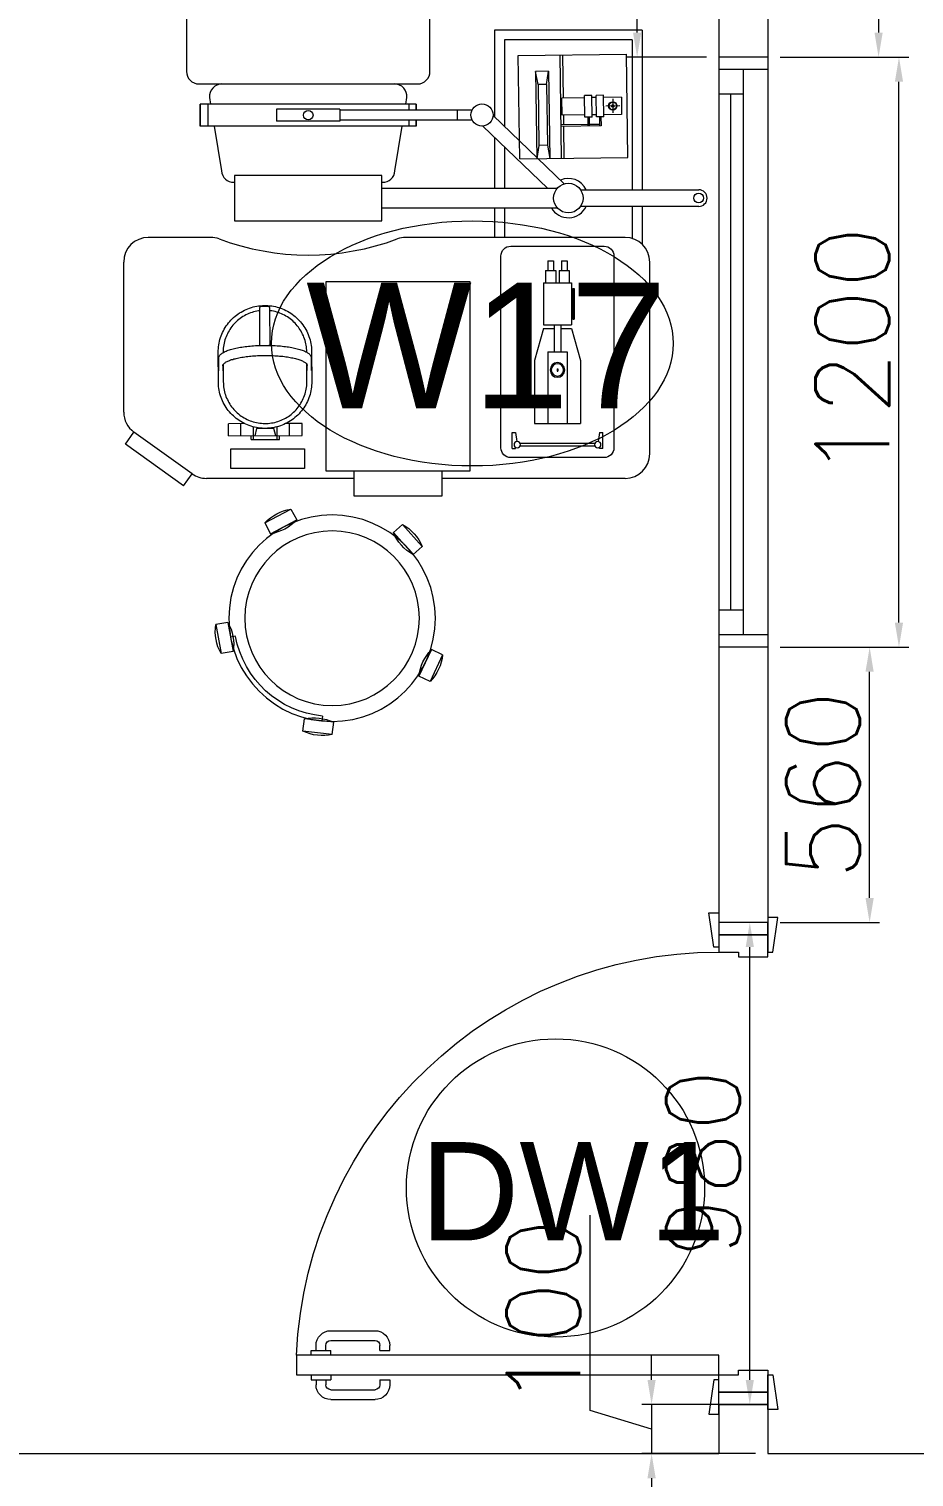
# Model space of a CAD drawing. Header units: millimetres. Extents: x -2143172 to 5255, y -610845 to 279739.
# Drawn here: x -1094460 to -1092660, y -592266 to -589321 of the extents above; entities that cross this region are included whole.
import ezdxf

# ---------------------------------------------------------------- set-up
doc = ezdxf.new("R2010")
doc.units = ezdxf.units.MM
doc.header["$LTSCALE"] = 30
doc.layers.get('0').update_dxf_attribs({"lineweight": 5})
doc.layers.get('Defpoints').update_dxf_attribs({"lineweight": 5})
for name, color, linetype, lineweight in [('Al Window tag', 5, 'Continuous', 5), ('Aluminum', 7, 'Continuous', 5), ('dims.', 152, 'Continuous', 5), ('DTAG', 20, 'Continuous', 9), ('LOADING', 163, 'Continuous', 5), ('Walls', 32, 'Continuous', 5)]:
    doc.layers.add(name, color=color, linetype=linetype, lineweight=lineweight)
doc.layers.add('Wooden Joinery', color=7, linetype='Continuous', lineweight=5, true_color=0x521300)
doc.styles.add('SIMPLEX', font='SIMPLEX.shx', dxfattribs={"height": 150})
doc.styles.add('TTLB-A0-JeddahDP$0$swis721', font='swiss.ttf')
doc.dimstyles.new('Buk', dxfattribs={"dimtxt": 150, "dimasz": 50, "dimexe": 20, "dimexo": 25, "dimgap": 20, "dimtad": 1, "dimdec": 0, "dimrnd": 5, "dimdsep": 46, "dimtxsty": 'SIMPLEX', "dimcen": 0, "dimdle": 20, "dimclrd": 256, "dimclre": 256, "dimclrt": 256, "dimadec": 0, "dimazin": 0, "dimtfac": 0.0075, "dimtdec": 0, "dimtmove": 1, "dimatfit": 2, "dimldrblk": 'ARCHTICK', "dimfxl": 1, "dimtolj": 1, "dimtzin": 0, "dimlwd": -1, "dimlwe": -1, "dimarcsym": 0})

# ---------------------------------------------------------------- blocks, each defined once
blk = doc.blocks.new('*D697')
at = {"layer": 'Defpoints', "color": 0, "transparency": 16777216}
for p in [(-1092957, -592118.1, 0.1), (-1093193.5, -592218.1), (-1092957, -592218.1, 0.1)]:
    blk.add_point(p, dxfattribs=at)
at = {"layer": 'dims.', "transparency": 16777216}
for p, q in [((-1093318.5, -592130.6), (-1093318.5, -591733.5)), ((-1093193.5, -592068.1), (-1093193.5, -592018.1)), ((-1093193.5, -592168.1), (-1093318.5, -592130.6)), ((-1093193.5, -592118.1), (-1093193.5, -592218.1)), ((-1093193.5, -592118.1), (-1093193.5, -592218.1)), ((-1093193.5, -592268.1), (-1093193.5, -592318.1))]:
    blk.add_line(p, q, dxfattribs=at)
at = {"layer": 'dims.', "linetype": 'Continuous', "transparency": 16777216}
for p, q in [((-1092982, -592118.1), (-1093213.5, -592118.1)), ((-1092982, -592218.1), (-1093213.5, -592218.1))]:
    blk.add_line(p, q, dxfattribs=at)
at = {"layer": 'dims.', "transparency": 16777216}
for points in [[(-1093201.9, -592068.1), (-1093185.2, -592068.1), (-1093193.5, -592118.1)], [(-1093201.9, -592268.1), (-1093185.2, -592268.1), (-1093193.5, -592218.1)]]:
    blk.add_solid(points, dxfattribs=at)
at = {"layer": 'dims.', "transparency": 16777216, "insert": (-1093413.5, -591932.1), "char_height": 150, "attachment_point": 5, "rotation": 90, "style": 'SIMPLEX'}
blk.add_mtext('\\A1;100', dxfattribs=at)
blk = doc.blocks.new('_ArchTick')
at = {"color": 0, "linetype": 'ByBlock', "const_width": 0.15}
blk.add_lwpolyline([(-0.5, -0.5), (0.5, 0.5)], dxfattribs=at)
blk = doc.blocks.new('*D698')
at = {"layer": 'Defpoints', "color": 0, "transparency": 16777216}
for p in [(-1092993.7, -591138.1), (-1092957, -591138.1, 0.1), (-1092957, -592118.1, 0.1)]:
    blk.add_point(p, dxfattribs=at)
at = {"layer": 'dims.', "linetype": 'Continuous', "transparency": 16777216}
for p, q in [((-1092982, -591138.1), (-1093013.7, -591138.1)), ((-1092982, -592118.1), (-1093013.7, -592118.1))]:
    blk.add_line(p, q, dxfattribs=at)
at = {"layer": 'dims.', "transparency": 16777216}
blk.add_line((-1092993.7, -592068.1), (-1092993.7, -591188.1), dxfattribs=at)
for points in [[(-1093002.1, -591188.1), (-1092985.4, -591188.1), (-1092993.7, -591138.1)], [(-1093002.1, -592068.1), (-1092985.4, -592068.1), (-1092993.7, -592118.1)]]:
    blk.add_solid(points, dxfattribs=at)
at = {"layer": 'dims.', "transparency": 16777216, "insert": (-1093088.7, -591628.1), "char_height": 150, "attachment_point": 5, "rotation": 90, "style": 'SIMPLEX'}
blk.add_mtext('\\A1;980', dxfattribs=at)
blk = doc.blocks.new('*D699')
at = {"layer": 'Defpoints', "color": 0, "transparency": 16777216}
for p in [(-1092957, -590578.1, 0.1), (-1092750, -590578.1), (-1092957, -591138.1, 0.1)]:
    blk.add_point(p, dxfattribs=at)
at = {"layer": 'dims.', "linetype": 'Continuous', "transparency": 16777216}
for p, q in [((-1092932, -590578.1), (-1092730, -590578.1)), ((-1092932, -591138.1), (-1092730, -591138.1))]:
    blk.add_line(p, q, dxfattribs=at)
at = {"layer": 'dims.', "transparency": 16777216}
blk.add_line((-1092750, -591088.1), (-1092750, -590628.1), dxfattribs=at)
for points in [[(-1092758.4, -590628.1), (-1092741.7, -590628.1), (-1092750, -590578.1)], [(-1092758.4, -591088.1), (-1092741.7, -591088.1), (-1092750, -591138.1)]]:
    blk.add_solid(points, dxfattribs=at)
at = {"layer": 'dims.', "transparency": 16777216, "insert": (-1092845, -590858.1), "char_height": 150, "attachment_point": 5, "rotation": 90, "style": 'SIMPLEX'}
blk.add_mtext('\\A1;560', dxfattribs=at)
blk = doc.blocks.new('*D700')
at = {"layer": 'Defpoints', "color": 0, "transparency": 16777216}
for p in [(-1092957, -589378.1, 0.1), (-1092690.3, -589378.1), (-1092957, -590578.1, 0.1)]:
    blk.add_point(p, dxfattribs=at)
at = {"layer": 'dims.', "linetype": 'Continuous', "transparency": 16777216}
for p, q in [((-1092932, -589378.1), (-1092670.3, -589378.1)), ((-1092932, -590578.1), (-1092670.3, -590578.1))]:
    blk.add_line(p, q, dxfattribs=at)
at = {"layer": 'dims.', "transparency": 16777216}
blk.add_line((-1092690.3, -590528.1), (-1092690.3, -589428.1), dxfattribs=at)
for points in [[(-1092698.7, -589428.1), (-1092682, -589428.1), (-1092690.3, -589378.1)], [(-1092698.7, -590528.1), (-1092682, -590528.1), (-1092690.3, -590578.1)]]:
    blk.add_solid(points, dxfattribs=at)
at = {"layer": 'dims.', "transparency": 16777216, "insert": (-1092785.3, -589978.1), "char_height": 150, "attachment_point": 5, "rotation": 90, "style": 'SIMPLEX'}
blk.add_mtext('\\A1;1200', dxfattribs=at)
blk = doc.blocks.new('*D701')
at = {"layer": 'Defpoints', "color": 0, "transparency": 16777216}
for p in [(-1092957, -588618.1, 0.1), (-1092957, -589378.1, 0.1), (-1092731.8, -589378.1)]:
    blk.add_point(p, dxfattribs=at)
at = {"layer": 'dims.', "linetype": 'Continuous', "transparency": 16777216}
for p, q in [((-1092932, -588618.1), (-1092711.8, -588618.1)), ((-1092932, -589378.1), (-1092711.8, -589378.1))]:
    blk.add_line(p, q, dxfattribs=at)
at = {"layer": 'dims.', "transparency": 16777216}
blk.add_line((-1092731.8, -588668.1), (-1092731.8, -589328.1), dxfattribs=at)
for points in [[(-1092740.1, -588668.1), (-1092723.4, -588668.1), (-1092731.8, -588618.1)], [(-1092740.1, -589328.1), (-1092723.4, -589328.1), (-1092731.8, -589378.1)]]:
    blk.add_solid(points, dxfattribs=at)
at = {"layer": 'dims.', "transparency": 16777216, "insert": (-1092826.8, -588998.1), "char_height": 150, "attachment_point": 5, "rotation": 90, "style": 'SIMPLEX'}
blk.add_mtext('\\A1;760', dxfattribs=at)
blk = doc.blocks.new('*D702')
at = {"layer": 'Defpoints', "color": 0, "transparency": 16777216}
for p in [(-1093222.9, -588818.1), (-1093057, -588818.1, 0.1), (-1093057, -589378.1, 0.1)]:
    blk.add_point(p, dxfattribs=at)
at = {"layer": 'dims.', "linetype": 'Continuous', "transparency": 16777216}
for p, q in [((-1093082, -588818.1), (-1093242.9, -588818.1)), ((-1093082, -589378.1), (-1093242.9, -589378.1))]:
    blk.add_line(p, q, dxfattribs=at)
at = {"layer": 'dims.', "transparency": 16777216}
blk.add_line((-1093222.9, -589328.1), (-1093222.9, -588868.1), dxfattribs=at)
for points in [[(-1093231.3, -588868.1), (-1093214.6, -588868.1), (-1093222.9, -588818.1)], [(-1093231.3, -589328.1), (-1093214.6, -589328.1), (-1093222.9, -589378.1)]]:
    blk.add_solid(points, dxfattribs=at)
at = {"layer": 'dims.', "transparency": 16777216, "insert": (-1093317.9, -589098.1), "char_height": 150, "attachment_point": 5, "rotation": 90, "style": 'SIMPLEX'}
blk.add_mtext('\\A1;560', dxfattribs=at)
blk = doc.blocks.new('A$C72370EFE')
at = {"layer": 'Wooden Joinery'}
for p, q in [((-0.01, -0.04), (-0.02, -0.04)), ((-0.01, -0.03), (-0.01, -0.07)), ((0, -0.03), (-0.01, -0.03)), ((0.04, -0.03), (0.05, -0.03)), ((0.05, -0.03), (0.05, -0.07)), ((0.05, -0.04), (0.06, -0.04)), ((-0.05, -0.07), (-0.05, -0.16)), ((-0.03, -0.07), (-0.03, -0.16)), ((-0.01, -0.06), (-0.02, -0.06)), ((0, -0.07), (-0.01, -0.07)), ((0.04, -0.07), (0.05, -0.07)), ((0.05, -0.06), (0.06, -0.06)), ((0.07, -0.07), (0.07, -0.16)), ((0.09, -0.07), (0.09, -0.16)), ((-0.01, -0.17), (-0.02, -0.17)), ((-0.01, -0.17), (-0.01, -0.19)), ((0.05, -0.17), (0.06, -0.17)), ((0.05, -0.17), (0.05, -0.19)), ((-0.01, -0.19), (-0.02, -0.19)), ((0.05, -0.19), (0.06, -0.19))]:
    blk.add_line(p, q, dxfattribs=at)
for centre, radius, start, end in [((-0.02, -0.07), 0.03, 90, 180), ((0.06, -0.07), 0.03, 0, 90), ((-0.02, -0.07), 0.01, 90, 180), ((0.06, -0.07), 0.01, 0, 90), ((-0.02, -0.16), 0.03, 180, 270), ((-0.02, -0.16), 0.01, 180, 270), ((0.06, -0.16), 0.01, 270, 0), ((0.06, -0.16), 0.03, 270, 0)]:
    blk.add_arc(centre, radius, start, end, dxfattribs=at)
blk = doc.blocks.new('A$C5DAD61B4')
at = {"layer": 'Wooden Joinery'}
for points in [[(80, 959.1), (80, 969.1), (10, 979.1), (10, 959.1)], [(940, 959.1), (940, 969.1), (1010, 979.1), (1010, 959.1)], [(70, 859.1), (70, 849.1), (0, 839.1), (0, 859.1)], [(120, 859.1), (120, 0), (80, 0), (80, 859.1)], [(950, 859.1), (950, 849.1), (1020, 839.1), (1020, 859.1)]]:
    blk.add_lwpolyline(points, close=True, dxfattribs=at)
for points in [[(45, 859.1), (45, 959.1), (20, 959.1), (20, 859.1), (45, 859.1)], [(45, 859.1), (80, 859.1), (80, 899.1), (90, 899.1), (90, 959.1), (45, 959.1), (45, 859.1)], [(975, 859.1), (940, 859.1), (940, 899.1), (930, 899.1), (930, 959.1), (975, 959.1), (975, 859.1)], [(975, 859.1), (975, 959.1), (1000, 959.1), (1000, 859.1), (975, 859.1)]]:
    blk.add_lwpolyline(points, dxfattribs=at)
blk.add_arc((80, 859.1), 860, 272.666, 0, dxfattribs=at)
at = {"layer": 'Wooden Joinery', "xscale": 999.9999999998854, "yscale": 999.9999999998854, "zscale": 999.9999999998854, "rotation": 180}
blk.add_blockref('A$C72370EFE', (120, 0), dxfattribs=at)
blk = doc.blocks.new('A$C37be4daf')
at = {"layer": 'Aluminum', "color": 5}
for p, q in [((1416, 598.2), (216, 598.2)), ((241, 498.2), (241, 598.2)), ((291, 548.2), (291, 598.2)), ((1341, 548.2), (1341, 598.2)), ((1391, 498.2), (1391, 598.2)), ((291, 573.2), (1341, 573.2)), ((1391, 548.2), (241, 548.2)), ((1416, 498.2), (216, 498.2))]:
    blk.add_line(p, q, dxfattribs=at)
at = {"layer": 'Walls'}
for p, q in [((216, 498.2), (216, 598.2)), ((1416, 498.2), (1416, 598.2))]:
    blk.add_line(p, q, dxfattribs=at)
blk = doc.blocks.new('A$C5CCD2EA3')
at = {"layer": 'Al Window tag'}
blk.add_ellipse((0, 0), major_axis=(408.6, 0), ratio=0.610025, dxfattribs=at)
at = {"layer": 'Al Window tag', "insert": (-338.2, 123.8, 0), "char_height": 256, "attachment_point": 1, "style": 'TTLB-A0-JeddahDP$0$swis721'}
blk.add_mtext_dynamic_manual_height_columns('W17', width=1569.457, gutter_width=9406.5, heights=[480.3], dxfattribs=at)
blk = doc.blocks.new('A$C164D1FF0')
at = {"layer": 'DTAG'}
blk.add_circle((0, 0), 303.3, dxfattribs=at)
at = {"layer": 'DTAG', "insert": (-275.2, 93.3), "char_height": 200, "width": 6547.939, "attachment_point": 1, "style": 'TTLB-A0-JeddahDP$0$swis721'}
blk.add_mtext('DW1', dxfattribs=at)
blk = doc.blocks.new('ME12326-P')
for p, q in [((0, 0.22), (0, 0)), ((0, 0.22), (0.21, 0.22)), ((0.21, 0.22), (0.21, 0)), ((0.027, 0.1807), (0, 0.1852)), ((0.1775, 0.1852), (0, 0.1852)), ((0.1505, 0.1807), (0.027, 0.1807)), ((0.027, 0.1635), (0.027, 0.1807)), ((0.1505, 0.1807), (0.1775, 0.1852)), ((0.1505, 0.1635), (0.1505, 0.1807)), ((0.1775, 0.159), (0.1775, 0.1852)), ((0.027, 0.1635), (0, 0.159)), ((0.1775, 0.159), (0, 0.159)), ((0.1505, 0.1635), (0.027, 0.1635)), ((0.1505, 0.1635), (0.1775, 0.159)), ((0.21, 0.1355), (0, 0.1355)), ((0.0648, 0.1301), (0, 0.1301)), ((0.0648, 0.0536), (0.0648, 0.1355)), ((0.0679, 0.0806), (0.0679, 0.1355)), ((0.0875, 0.1301), (0.0679, 0.1301)), ((0.0875, 0.0867), (0.0875, 0.1327)), ((0.0875, 0.1327), (0.1225, 0.1327)), ((0.1225, 0.0867), (0.1225, 0.1327)), ((0.21, 0.1301), (0.1225, 0.1301)), ((0.0831, 0.0806), (0.0648, 0.0806)), ((0.0831, 0.0776), (0.0648, 0.0776)), ((0.0679, 0.0567), (0.0679, 0.0776)), ((0.0831, 0.0715), (0.0831, 0.0867)), ((0.0831, 0.0867), (0.1269, 0.0867)), ((0.0831, 0.0715), (0.1269, 0.0715)), ((0.0831, 0.0476), (0.0831, 0.0628)), ((0.0831, 0.0628), (0.1269, 0.0628)), ((0.0875, 0.0628), (0.0875, 0.0715)), ((0.1225, 0.0628), (0.1225, 0.0715)), ((0.1269, 0.0715), (0.1269, 0.0867)), ((0.1269, 0.0476), (0.1269, 0.0628)), ((0.0831, 0.0567), (0.0648, 0.0567)), ((0.0831, 0.0536), (0.0648, 0.0536)), ((0.0831, 0.0476), (0.1269, 0.0476)), ((0.0875, 0.0116), (0.0875, 0.0476)), ((0.105, 0.0152), (0.105, 0.0435)), ((0.1225, 0.0116), (0.1225, 0.0476)), ((0, 0), (0.21, 0)), ((0.1225, 0.0116), (0.0875, 0.0116)), ((0.1192, 0.0291), (0.0908, 0.0291))]:
    blk.add_line(p, q)
for radius in [0.00847, 0.00758, 0.00267]:
    blk.add_circle((0.105, 0.0293), radius)
blk = doc.blocks.new('ME12281-P')
at = {"color": 0}
for p, q in [((0.0354, 0.2953), (0.0354, 0.1053)), ((0.4454, 0.3153), (0.0554, 0.3153)), ((0.4654, 0.1053), (0.4654, 0.2953)), ((0.414, 0.2923), (0.414, 0.2855)), ((0.4469, 0.2923), (0.414, 0.2923)), ((0.414, 0.2855), (0.4325, 0.283)), ((0.4356, 0.2759), (0.4356, 0.124)), ((0.4412, 0.2759), (0.4412, 0.1246)), ((0.4469, 0.2855), (0.4447, 0.2855)), ((0.4469, 0.2923), (0.4469, 0.2855)), ((0.2028, 0.2289), (0.2676, 0.2473)), ((0.2676, 0.2473), (0.3961, 0.2473)), ((0.3961, 0.2473), (0.3961, 0.1533)), ((0.0648, 0.2198), (0.0845, 0.2198)), ((0.0648, 0.2198), (0.0648, 0.2083)), ((0.0648, 0.2083), (0.0845, 0.2083)), ((0.0845, 0.2243), (0.1099, 0.2243)), ((0.0845, 0.2243), (0.0845, 0.2037)), ((0.1099, 0.2289), (0.1953, 0.2289)), ((0.1099, 0.2289), (0.1099, 0.1716)), ((0.1953, 0.2289), (0.1953, 0.1716)), ((0.1953, 0.2071), (0.2504, 0.2071)), ((0.2028, 0.2289), (0.2028, 0.2071)), ((0.2504, 0.2198), (0.3961, 0.2198)), ((0.2504, 0.2198), (0.2504, 0.1808)), ((0.0648, 0.1922), (0.0648, 0.1808)), ((0.0648, 0.1922), (0.0845, 0.1922)), ((0.0648, 0.1808), (0.0845, 0.1808)), ((0.0845, 0.2037), (0.1099, 0.2037)), ((0.0845, 0.1968), (0.0845, 0.1762)), ((0.0845, 0.1968), (0.1099, 0.1968)), ((0.1953, 0.1934), (0.2504, 0.1934)), ((0.2028, 0.1934), (0.2028, 0.1716)), ((0.2504, 0.1808), (0.3961, 0.1808)), ((0.2851, 0.2009), (0.2851, 0.1996)), ((0.2851, 0.2009), (0.2892, 0.2009)), ((0.2851, 0.1996), (0.2892, 0.1996)), ((0.2892, 0.2009), (0.2892, 0.1996)), ((0.0845, 0.1762), (0.1099, 0.1762)), ((0.1099, 0.1716), (0.1953, 0.1716)), ((0.1211, 0.1692), (0.1211, 0.166)), ((0.1211, 0.1692), (0.184, 0.1692)), ((0.1211, 0.166), (0.184, 0.166)), ((0.184, 0.1692), (0.184, 0.166)), ((0.2028, 0.1716), (0.2676, 0.1533)), ((0.2676, 0.1533), (0.3961, 0.1533)), ((0.414, 0.1151), (0.4325, 0.1175)), ((0.414, 0.1151), (0.414, 0.1082)), ((0.4469, 0.1082), (0.414, 0.1082)), ((0.4469, 0.1151), (0.4447, 0.1151)), ((0.4469, 0.1082), (0.4469, 0.1151)), ((0.0554, 0.0853), (0.4454, 0.0853))]:
    blk.add_line(p, q, dxfattribs=at)
for centre, radius in [((0.439, 0.2821), 0.00657), ((0.2871, 0.2003), 0.0149), ((0.2871, 0.2003), 0.0125), ((0.439, 0.1184), 0.00657)]:
    blk.add_circle(centre, radius, dxfattribs=at)
for centre, start, end in [((0.0554, 0.2953), 90, 180), ((0.4454, 0.2953), 0, 90), ((0.0554, 0.1053), 180, 270), ((0.4454, 0.1053), 270, 0)]:
    blk.add_arc(centre, 0.02, start, end, dxfattribs=at)
blk = doc.blocks.new('ME18014A-P')
for p, q in [((0.2537, 1.2997), (0.2362, 1.2753)), ((0.2537, 1.2997), (0.3719, 1.2152)), ((-0.6447, 1.2847), (-0.2727, 1.2847)), ((-0.0927, 1.2847), (0.2071, 1.2847)), ((0.2362, 1.2753), (0.3544, 1.1908)), ((0.2362, 1.2753), (0.3544, 1.1908)), ((-0.6947, 1.2347), (-0.6947, 0.8447)), ((0.3719, 1.2152), (0.3544, 1.1908)), ((0.3753, 1.1501), (0.3753, 0.8447)), ((-0.6792, 0.7317), (-0.6792, 0.8085)), ((-0.6447, 0.7947), (-0.1986, 0.7947)), ((-0.3792, 0.7347), (-0.3792, 0.7947)), ((0.1986, 0.7947), (0.3253, 0.7947)), ((-0.7944, 0.7317), (-0.5539, 0.7317)), ((-0.15, 0.7347), (-0.5068, 0.7347)), ((-0.5539, 0.6977), (-0.7944, 0.6977)), ((-0.6792, 0.3732), (-0.6792, 0.6977)), ((-0.3759, 0.5465), (-0.5208, 0.6859)), ((-0.15, 0.6947), (-0.5068, 0.6947)), ((-0.3551, 0.5682), (-0.4867, 0.6947)), ((-0.3792, 0.5913), (-0.3792, 0.6947)), ((-0.15, 0.6826), (-0.1512, 0.6826)), ((0.1512, 0.6826), (0.15, 0.6826)), ((-0.1765, 0.6594), (-0.1913, 0.5686)), ((0.1913, 0.5686), (0.1765, 0.6594)), ((-0.2198, 0.5686), (-0.2198, 0.5554)), ((-0.2198, 0.5686), (0.2198, 0.5686)), ((-0.2198, 0.5554), (-0.2198, 0.5686)), ((-0.2044, 0.5554), (-0.2044, 0.5686)), ((0.2044, 0.5236), (0.2044, 0.5686)), ((0.2198, 0.5686), (0.2198, 0.5236)), ((0.2198, 0.5236), (0.2198, 0.5686)), ((-0.3792, 0.3732), (-0.3792, 0.5496)), ((-0.0644, 0.5554), (-0.3331, 0.5554)), ((-0.3326, 0.5361), (-0.0644, 0.5361)), ((-0.3037, 0.5554), (-0.3037, 0.5361)), ((-0.2198, 0.5361), (-0.2198, 0.5236)), ((-0.2198, 0.5236), (-0.2198, 0.5361)), ((-0.2044, 0.5236), (-0.2044, 0.5361)), ((-0.0644, 0.5586), (0.0644, 0.5586)), ((-0.0644, 0.5336), (-0.0644, 0.5586)), ((-0.0644, 0.5336), (0.0644, 0.5336)), ((0.0644, 0.5336), (0.0644, 0.5586)), ((-0.2198, 0.5236), (0.2198, 0.5236)), ((-0.1986, 0.5236), (-0.2008, 0.5102)), ((0.2008, 0.5102), (0.1986, 0.5236)), ((0.2223, 0.4826), (-0.2223, 0.4826)), ((-0.2477, 0.4572), (-0.2477, 0.0254)), ((0.2476, 0.0254), (0.2476, 0.4572)), ((-0.6792, 0.3732), (-0.3792, 0.3732)), ((-0.2731, 0.3484), (-0.3048, 0.3484)), ((0.273, 0.3484), (0.3048, 0.3484)), ((0.3048, 0.3484), (0.273, 0.3484)), ((-0.3302, 0.323), (-0.3302, 0.0738)), ((0.3302, 0.0738), (0.3302, 0.323)), ((-0.3048, 0.0484), (-0.2731, 0.0484)), ((0.273, 0.0484), (0.3048, 0.0484)), ((-0.2223, 0), (0.2223, 0)), ((-0.1841, -0.0063), (-0.1841, 0)), ((-0.1651, 0), (-0.1651, -0.0063)), ((0.1714, 0), (0.1714, -0.0063)), ((0.1905, 0), (0.1905, -0.0063)), ((-0.2413, -0.0826), (-0.2413, -0.0063)), ((0.2413, -0.0063), (-0.2413, -0.0063)), ((-0.1016, -0.0826), (-0.1016, -0.0063)), ((0.1011, -0.0063), (0.1011, -0.0826)), ((0.2413, -0.0826), (0.2413, -0.0063)), ((-0.2413, -0.0826), (0.2413, -0.0826))]:
    blk.add_line(p, q)
at = {"color": 8}
for p, q in [((-0.6592, 0.7317), (-0.6592, 0.7968)), ((-0.3992, 0.7347), (-0.3992, 0.7947)), ((-0.6592, 0.3932), (-0.6592, 0.6977)), ((-0.3992, 0.6105), (-0.3992, 0.6947)), ((-0.3992, 0.3932), (-0.3992, 0.5689)), ((-0.6592, 0.3932), (-0.3992, 0.3932))]:
    blk.add_line(p, q, dxfattribs=at)
for points in [[(-0.2727, 1.2703), (-0.0927, 1.2703), (-0.0927, 1.3203), (-0.2727, 1.3203)], [(-0.3289, 0.8843), (-0.3289, 1.2703), (-0.0364, 1.2703), (-0.0364, 0.8843)], [(-0.15, 0.6686), (0.15, 0.6686), (0.15, 0.7607), (-0.15, 0.7607)]]:
    blk.add_lwpolyline(points, close=True)
for centre, radius in [((-0.5292, 0.7147), 0.03), ((-0.7944, 0.7147), 0.01), ((-0.3535, 0.5457), 0.0225), ((0, 0.5461), 0.00979)]:
    blk.add_circle(centre, radius)
for centre, radius, start, end in [((-0.6447, 1.2347), 0.05, 90, 180), ((0.2071, 1.2347), 0.05, 54.4343, 90), ((0.3253, 1.1501), 0.05, 0, 54.4343), ((-0.6447, 0.8447), 0.05, 180, 270), ((0, 0.313), 0.5175, 69.5195, 110.4805), ((0.3253, 0.8447), 0.05, 270, 0), ((-0.1986, 0.8447), 0.05, 270, 290.4805), ((0.1986, 0.8447), 0.05, 249.5195, 270), ((-0.5292, 0.7147), 0.04, 30, 154.8331), ((-0.7944, 0.7147), 0.017, 90, 270), ((-0.5292, 0.7147), 0.04, 205.1669, 294.1023), ((-0.1512, 0.6572), 0.0254, 90, 175.0303), ((0.1512, 0.6572), 0.0254, 4.9697, 90), ((-0.1755, 0.508), 0.0254, 175.0303, 270), ((0.1755, 0.508), 0.0254, 270, 4.9697), ((-0.2223, 0.4572), 0.0254, 90, 180), ((0.2223, 0.4572), 0.0254, 0, 90), ((-0.3048, 0.323), 0.0254, 90, 180), ((-0.2731, 0.323), 0.0254, 0, 90), ((0.273, 0.323), 0.0254, 90, 180), ((0.3048, 0.323), 0.0254, 0, 90), ((-0.3048, 0.0738), 0.0254, 180, 270), ((-0.2731, 0.0738), 0.0254, 270, 0), ((0.273, 0.0738), 0.0254, 180, 270), ((0.3048, 0.0738), 0.0254, 270, 0), ((-0.2223, 0.0254), 0.0254, 180, 270), ((0.2223, 0.0254), 0.0254, 270, 0)]:
    blk.add_arc(centre, radius, start, end)
blk = doc.blocks.new('ME12818-P')
for p, q in [((-0.0723, 0.1635), (0.0777, 0.1635)), ((-0.0723, 0.1635), (-0.0723, 0.1385)), ((-0.0468, 0.1635), (-0.0468, 0.1385)), ((-0.0262, 0.1712), (0.0316, 0.1712)), ((-0.0262, 0.1712), (-0.0262, 0.1635)), ((-0.0212, 0.1712), (-0.0212, 0.145)), ((-0.0148, 0.1485), (-0.0184, 0.1635)), ((0.0202, 0.1485), (-0.0148, 0.1485)), ((-0.0123, 0.1485), (-0.0123, 0.1471)), ((0.0177, 0.1471), (0.0177, 0.1485)), ((0.0238, 0.1635), (0.0202, 0.1485)), ((0.0266, 0.1712), (0.0266, 0.145)), ((0.0316, 0.1712), (0.0316, 0.1635)), ((0.0521, 0.1635), (0.0521, 0.1385)), ((0.0777, 0.1635), (0.0777, 0.1385)), ((-0.0389, 0.1385), (-0.0723, 0.1385)), ((0.0777, 0.1385), (0.0442, 0.1385)), ((-0.0923, 0.0534), (-0.0923, -0.0066)), ((-0.0913, 0.0311), (-0.0913, 0.0053)), ((-0.0833, 0.0208), (-0.0833, 0.0311)), ((-0.0823, 0.018), (-0.0823, 0.0534)), ((0.0877, 0.0534), (0.0877, 0.018)), ((0.0887, 0.0311), (0.0887, 0.0208)), ((0.0967, 0.0053), (0.0967, 0.0311)), ((0.0977, -0.0066), (0.0977, 0.0534)), ((-0.0823, -0.0066), (-0.0823, -0.006)), ((-0.0053, -0.0205), (0.0107, -0.0205)), ((0.0877, -0.0061), (0.0877, -0.0066)), ((-0.0053, -0.0996), (-0.0058, -0.0996)), ((0.0107, -0.0996), (-0.0053, -0.0996)), ((0.0111, -0.0996), (0.0107, -0.0996))]:
    blk.add_line(p, q)
at = {"flags": 128}
for points in [[(0.0977, 0.0534), (0.0976, 0.0572), (0.0974, 0.061), (0.097, 0.0648), (0.0965, 0.0685), (0.0958, 0.0723), (0.095, 0.076), (0.094, 0.0796), (0.0929, 0.0833), (0.0916, 0.0869), (0.0902, 0.0904), (0.0886, 0.0939), (0.087, 0.0973), (0.0851, 0.1006), (0.0832, 0.1038), (0.0811, 0.107), (0.0789, 0.1101), (0.0766, 0.1131), (0.0741, 0.116), (0.0716, 0.1188), (0.0689, 0.1215), (0.0661, 0.1241), (0.0632, 0.1266), (0.0602, 0.129), (0.0572, 0.1312), (0.054, 0.1333), (0.0508, 0.1353), (0.0475, 0.1372), (0.0441, 0.1389), (0.0406, 0.1405), (0.0371, 0.1419), (0.0335, 0.1432), (0.0299, 0.1444), (0.0263, 0.1454), (0.0226, 0.1463), (0.0188, 0.147), (0.0151, 0.1476), (0.0113, 0.148), (0.0075, 0.1483), (0.0037, 0.1484), (-0.0001, 0.1483), (-0.0039, 0.1482), (-0.0077, 0.1478), (-0.0114, 0.1473), (-0.0152, 0.1467), (-0.0189, 0.1459), (-0.0226, 0.145), (-0.0262, 0.1439), (-0.0298, 0.1427), (-0.0334, 0.1413), (-0.0368, 0.1398), (-0.0403, 0.1381), (-0.0436, 0.1363), (-0.0469, 0.1344), (-0.0501, 0.1324), (-0.0532, 0.1302), (-0.0562, 0.1279), (-0.0592, 0.1255), (-0.062, 0.1229), (-0.0647, 0.1203), (-0.0674, 0.1176), (-0.0699, 0.1147), (-0.0723, 0.1118), (-0.0745, 0.1087), (-0.0767, 0.1056), (-0.0787, 0.1024), (-0.0806, 0.0991), (-0.0824, 0.0957), (-0.084, 0.0923), (-0.0855, 0.0888), (-0.0868, 0.0852), (-0.088, 0.0816), (-0.0891, 0.078), (-0.09, 0.0743), (-0.0907, 0.0705), (-0.0914, 0.0668), (-0.0918, 0.063), (-0.0921, 0.0592), (-0.0923, 0.0554), (-0.0923, 0.0534)], [(-0.0823, 0.0534), (-0.0822, 0.0568), (-0.082, 0.0602), (-0.0817, 0.0636), (-0.0812, 0.0669), (-0.0806, 0.0703), (-0.0799, 0.0736), (-0.079, 0.0769), (-0.078, 0.0801), (-0.0769, 0.0833), (-0.0756, 0.0865), (-0.0742, 0.0896), (-0.0727, 0.0926), (-0.0711, 0.0956), (-0.0693, 0.0985), (-0.0675, 0.1014), (-0.0655, 0.1041), (-0.0634, 0.1068), (-0.0612, 0.1094), (-0.0589, 0.1119), (-0.0565, 0.1144), (-0.054, 0.1167), (-0.0515, 0.1189), (-0.0488, 0.121), (-0.0461, 0.123), (-0.0432, 0.1249), (-0.0403, 0.1267), (-0.0374, 0.1284), (-0.0343, 0.1299), (-0.0313, 0.1313), (-0.0281, 0.1326), (-0.0249, 0.1338), (-0.0217, 0.1348), (-0.0184, 0.1357), (-0.0151, 0.1365), (-0.0118, 0.1371), (-0.0084, 0.1377), (-0.005, 0.138), (-0.0016, 0.1383), (0.0018, 0.1384), (0.0052, 0.1383), (0.0086, 0.1382), (0.012, 0.1379), (0.0153, 0.1374), (0.0187, 0.1369), (0.022, 0.1362), (0.0253, 0.1353), (0.0286, 0.1344), (0.0318, 0.1333), (0.0349, 0.132), (0.0381, 0.1307), (0.0411, 0.1292), (0.0441, 0.1276), (0.0471, 0.1259), (0.0499, 0.1241), (0.0527, 0.1221), (0.0554, 0.1201), (0.058, 0.1179), (0.0606, 0.1156), (0.063, 0.1133), (0.0654, 0.1108), (0.0676, 0.1082), (0.0698, 0.1056), (0.0718, 0.1029), (0.0737, 0.1001), (0.0755, 0.0972), (0.0772, 0.0943), (0.0788, 0.0912), (0.0803, 0.0882), (0.0816, 0.085), (0.0828, 0.0819), (0.0839, 0.0786), (0.0848, 0.0754), (0.0856, 0.0721), (0.0863, 0.0687), (0.0868, 0.0654), (0.0873, 0.062), (0.0875, 0.0586), (0.0877, 0.0552), (0.0877, 0.0534)], [(-0.0913, 0.0053), (-0.0912, 0.004), (-0.0909, 0.0028), (-0.0905, 0.0016), (-0.0898, 0.0005), (-0.089, -0.0007), (-0.0881, -0.0017), (-0.0871, -0.0028), (-0.0859, -0.0038), (-0.0845, -0.0047), (-0.0831, -0.0057), (-0.0815, -0.0066), (-0.0798, -0.0075), (-0.078, -0.0083), (-0.076, -0.0092), (-0.0739, -0.01), (-0.0718, -0.0108), (-0.0695, -0.0116), (-0.067, -0.0123), (-0.0645, -0.013), (-0.0619, -0.0137), (-0.0592, -0.0144), (-0.0563, -0.015), (-0.0534, -0.0156), (-0.0504, -0.0162), (-0.0473, -0.0167), (-0.0442, -0.0172), (-0.0409, -0.0177), (-0.0376, -0.0181), (-0.0343, -0.0185), (-0.0308, -0.0189), (-0.0274, -0.0192), (-0.0238, -0.0195), (-0.0203, -0.0198), (-0.0167, -0.02), (-0.013, -0.0202), (-0.0094, -0.0203), (-0.0057, -0.0204), (-0.002, -0.0205), (0.0017, -0.0205), (0.0054, -0.0205), (0.0091, -0.0204), (0.0128, -0.0204), (0.0164, -0.0202), (0.0201, -0.0201), (0.0237, -0.0199), (0.0273, -0.0196), (0.0309, -0.0194), (0.0344, -0.0191), (0.0378, -0.0187), (0.0412, -0.0183), (0.0446, -0.0179), (0.0478, -0.0175), (0.051, -0.017), (0.0542, -0.0165), (0.0572, -0.0159), (0.0602, -0.0153), (0.063, -0.0147), (0.0658, -0.0141), (0.0685, -0.0134), (0.0711, -0.0127), (0.0735, -0.012), (0.0759, -0.0112), (0.0782, -0.0104), (0.0803, -0.0096), (0.0823, -0.0088), (0.0842, -0.008), (0.086, -0.0071), (0.0876, -0.0062), (0.0892, -0.0052), (0.0906, -0.0043), (0.0918, -0.0033), (0.093, -0.0023), (0.094, -0.0012), (0.0948, -0.0002), (0.0955, 0.001), (0.0961, 0.0022), (0.0965, 0.0034), (0.0967, 0.0046), (0.0967, 0.0053)], [(-0.0833, 0.0208), (-0.0833, 0.0202), (-0.0831, 0.0195), (-0.0829, 0.0189), (-0.0825, 0.0182), (-0.082, 0.0175), (-0.0813, 0.0167), (-0.0805, 0.016), (-0.0796, 0.0152), (-0.0785, 0.0144), (-0.0773, 0.0136), (-0.076, 0.0128), (-0.0745, 0.012), (-0.0729, 0.0113), (-0.0711, 0.0105), (-0.0692, 0.0098), (-0.0672, 0.009), (-0.0651, 0.0083), (-0.0629, 0.0077), (-0.0606, 0.007), (-0.0581, 0.0064), (-0.0556, 0.0057), (-0.053, 0.0052), (-0.0502, 0.0046), (-0.0474, 0.0041), (-0.0445, 0.0036), (-0.0416, 0.0031), (-0.0385, 0.0027), (-0.0354, 0.0022), (-0.0322, 0.0019), (-0.029, 0.0015), (-0.0257, 0.0012), (-0.0224, 0.0009), (-0.019, 0.0007), (-0.0156, 0.0005), (-0.0122, 0.0003), (-0.0087, 0.0002), (-0.0052, 0.0001), (-0.0017, 0), (0.0017, 0), (0.0052, 0), (0.0087, 0), (0.0122, 0.0001), (0.0157, 0.0002), (0.0191, 0.0004), (0.0226, 0.0006), (0.026, 0.0008), (0.0293, 0.0011), (0.0326, 0.0014), (0.0359, 0.0017), (0.0391, 0.002), (0.0422, 0.0024), (0.0453, 0.0029), (0.0483, 0.0033), (0.0513, 0.0038), (0.0541, 0.0043), (0.0569, 0.0049), (0.0596, 0.0054), (0.0622, 0.006), (0.0647, 0.0067), (0.067, 0.0073), (0.0693, 0.008), (0.0715, 0.0087), (0.0736, 0.0094), (0.0755, 0.0101), (0.0773, 0.0109), (0.079, 0.0116), (0.0806, 0.0124), (0.082, 0.0132), (0.0833, 0.014), (0.0844, 0.0147), (0.0854, 0.0155), (0.0863, 0.0163), (0.087, 0.0171), (0.0876, 0.0178), (0.0881, 0.0185), (0.0884, 0.0192), (0.0886, 0.0198), (0.0887, 0.0204), (0.0887, 0.0208)], [(-0.0923, -0.0066), (-0.0922, -0.0104), (-0.092, -0.0142), (-0.0916, -0.018), (-0.0911, -0.0217), (-0.0904, -0.0255), (-0.0896, -0.0292), (-0.0886, -0.0329), (-0.0875, -0.0365), (-0.0862, -0.0401), (-0.0848, -0.0436), (-0.0833, -0.0471), (-0.0816, -0.0505), (-0.0797, -0.0538), (-0.0778, -0.0571), (-0.0757, -0.0603), (-0.0735, -0.0633), (-0.0712, -0.0663), (-0.0687, -0.0693), (-0.0662, -0.0721), (-0.0635, -0.0748), (-0.0607, -0.0774), (-0.0578, -0.0798), (-0.0549, -0.0822), (-0.0518, -0.0844), (-0.0486, -0.0866), (-0.0454, -0.0885), (-0.0421, -0.0904), (-0.0387, -0.0921), (-0.0352, -0.0937), (-0.0317, -0.0952), (-0.0282, -0.0965), (-0.0245, -0.0976), (-0.0209, -0.0986), (-0.0172, -0.0995), (-0.0135, -0.1002), (-0.0097, -0.1008), (-0.0059, -0.1012), (-0.0021, -0.1015), (0.0017, -0.1016), (0.0055, -0.1016), (0.0093, -0.1014), (0.013, -0.101), (0.0168, -0.1006), (0.0206, -0.0999), (0.0243, -0.0991), (0.028, -0.0982), (0.0316, -0.0971), (0.0352, -0.0959), (0.0387, -0.0945), (0.0422, -0.093), (0.0456, -0.0913), (0.049, -0.0896), (0.0523, -0.0876), (0.0555, -0.0856), (0.0586, -0.0834), (0.0616, -0.0811), (0.0646, -0.0787), (0.0674, -0.0762), (0.0701, -0.0735), (0.0727, -0.0708), (0.0753, -0.0679), (0.0776, -0.065), (0.0799, -0.0619), (0.0821, -0.0588), (0.0841, -0.0556), (0.086, -0.0523), (0.0878, -0.0489), (0.0894, -0.0455), (0.0909, -0.042), (0.0922, -0.0384), (0.0934, -0.0348), (0.0945, -0.0312), (0.0954, -0.0275), (0.0961, -0.0238), (0.0967, -0.02), (0.0972, -0.0162), (0.0975, -0.0125), (0.0977, -0.0087), (0.0977, -0.0066)], [(-0.0073, -0.091), (-0.0099, -0.0907), (-0.0133, -0.0901), (-0.0166, -0.0894), (-0.0199, -0.0886), (-0.0232, -0.0876), (-0.0264, -0.0865), (-0.0296, -0.0853), (-0.0327, -0.0839), (-0.0357, -0.0824), (-0.0387, -0.0808), (-0.0417, -0.0791), (-0.0445, -0.0773), (-0.0473, -0.0753), (-0.05, -0.0733), (-0.0527, -0.0711), (-0.0552, -0.0689), (-0.0576, -0.0665), (-0.06, -0.064), (-0.0622, -0.0615), (-0.0644, -0.0588), (-0.0664, -0.0561), (-0.0683, -0.0533), (-0.0701, -0.0504), (-0.0718, -0.0475), (-0.0734, -0.0445), (-0.0749, -0.0414), (-0.0762, -0.0383), (-0.0774, -0.0351), (-0.0785, -0.0319), (-0.0794, -0.0286), (-0.0802, -0.0253), (-0.0809, -0.022), (-0.0815, -0.0186), (-0.0819, -0.0152), (-0.0821, -0.0118), (-0.0823, -0.0084), (-0.0823, -0.0066)], [(-0.0073, -0.0204), (-0.0073, -0.0976)], [(0.0877, -0.0066), (0.0876, -0.01), (0.0874, -0.0134), (0.0871, -0.0168), (0.0866, -0.0202), (0.086, -0.0235), (0.0853, -0.0268), (0.0844, -0.0301), (0.0834, -0.0334), (0.0822, -0.0366), (0.081, -0.0397), (0.0796, -0.0428), (0.0781, -0.0459), (0.0765, -0.0488), (0.0747, -0.0518), (0.0728, -0.0546), (0.0709, -0.0574), (0.0688, -0.0601), (0.0666, -0.0627), (0.0643, -0.0652), (0.0619, -0.0676), (0.0594, -0.0699), (0.0569, -0.0721), (0.0542, -0.0742), (0.0514, -0.0762), (0.0486, -0.0781), (0.0457, -0.0799), (0.0428, -0.0816), (0.0397, -0.0831), (0.0366, -0.0845), (0.0335, -0.0858), (0.0303, -0.087), (0.0271, -0.088), (0.0238, -0.089), (0.0205, -0.0897), (0.0171, -0.0904), (0.0138, -0.0909), (0.0127, -0.091)], [(0.0127, -0.0976), (0.0127, -0.0204)], [(-0.0059, -0.0995), (-0.0062, -0.0994), (-0.0066, -0.0992), (-0.0069, -0.0989), (-0.0071, -0.0985), (-0.0073, -0.0981), (-0.0073, -0.0976)], [(0.0127, -0.0976), (0.0126, -0.0981), (0.0125, -0.0985), (0.0123, -0.0989), (0.0119, -0.0992), (0.0116, -0.0994), (0.0113, -0.0995)]]:
    blk.add_lwpolyline(points, dxfattribs=at)
for centre, major_axis, start_param, end_param in [((-0.0053, -0.02), (0.002, 0), 3.665191, 4.712389), ((0.0107, -0.02), (-0.002, 0), 1.570796, 2.617994)]:
    blk.add_ellipse(centre, major_axis=major_axis, ratio=0.262075, start_param=start_param, end_param=end_param)
blk = doc.blocks.new('HF10037B-P')
at = {"color": 0}
for p, q in [((0.2459, 0.134), (0.1859, 0.134)), ((0.1859, 0.134), (0.1859, 0.109)), ((0.2459, 0.134), (0.2459, 0.109)), ((0.2459, 0.109), (0.1859, 0.109)), ((0, 0), (-0.0142, -0.0583)), ((0, 0), (0.0243, -0.0059)), ((0.0243, -0.0059), (0.01, -0.0642)), ((0.4071, -0.0094), (0.431, -0.0018)), ((0.4071, -0.0094), (0.4255, -0.0665)), ((0.431, -0.0018), (0.4493, -0.0589)), ((-0.0142, -0.0583), (0.01, -0.0642)), ((0.4069, -0.0417), (0.4165, -0.0387)), ((0.4255, -0.0665), (0.4493, -0.0589)), ((0.0524, -0.2725), (0.0674, -0.2525)), ((0.0674, -0.2525), (0.1154, -0.2885)), ((0.3125, -0.2897), (0.362, -0.2558)), ((0.3761, -0.2764), (0.362, -0.2558)), ((0.0524, -0.2725), (0.1004, -0.3085)), ((0.1004, -0.3085), (0.1154, -0.2885)), ((0.3266, -0.3103), (0.3125, -0.2897)), ((0.3266, -0.3103), (0.3761, -0.2764)), ((0.3267, -0.268), (0.3323, -0.2763))]:
    blk.add_line(p, q, dxfattribs=at)
for radius in [0.21, 0.1775]:
    blk.add_circle((0.2161, -0.1014), radius, dxfattribs=at)
for centre, radius, start, end in [((0.2159, 0.0465), 0.0925, 71.0754, 108.9246), ((0.2159, 0.1965), 0.0925, 251.0754, 288.9246), ((0.0779, -0.0499), 0.0925, 147.3419, 185.1912), ((-0.0678, -0.0143), 0.0925, 327.3419, 5.1912), ((0.4996, -0.0113), 0.0925, 178.8412, 216.6904), ((0.3568, -0.057), 0.0925, 358.8412, 36.6904), ((0.2161, -0.1014), 0.2, 303.6037, 17.3657), ((0.0389, -0.3404), 0.0925, 34.1875, 72.0368), ((0.3867, -0.3449), 0.0925, 105.5121, 143.3614), ((0.1289, -0.2205), 0.0925, 214.1875, 252.0368), ((0.3019, -0.2212), 0.0925, 285.5121, 323.3614)]:
    blk.add_arc(centre, radius, start, end, dxfattribs=at)

msp = doc.modelspace()

# ---------------------------------------------------------------- linework, layer by layer
at = {"layer": 'LOADING', "extrusion": (4.6879e-08, -1.66552e-10, 1), "elevation": -0.1}
msp.add_lwpolyline([(-1094049.4, -590174.8), (-1093899.4, -590174.8), (-1093899.4, -590214.8), (-1094049.4, -590214.8)], close=True, dxfattribs=at)
at = {"layer": 'Walls'}
for p, q in [((-1092957, -588618.1, 0.2), (-1092957, -591128.1, 0.2)), ((-1093057, -588818.1, 0.2), (-1093057, -591138.1, 0.2)), ((-1093057, -592118.1, 0.2), (-1093057, -592218.1, 0.2)), ((-1093057, -592118.1, 0.2), (-1092957, -592118.1, 0.2)), ((-1092957, -592118.1, 0.2), (-1092957, -592218.1, 0.2)), ((-1097057, -592218.1, 0.2), (-1093057, -592218.1, 0.2)), ((-1092957, -592218.1, 0.2), (-1092237, -592218.1, 0.2))]:
    msp.add_line(p, q, dxfattribs=at)

# ---------------------------------------------------------------- block references
at = {"rotation": 90}
msp.add_blockref('A$C37be4daf', (-1092458.8, -590794.1, 0.2), dxfattribs=at)
at = {"layer": 'Al Window tag'}
msp.add_blockref('A$C5CCD2EA3', (-1093558.2, -589960.3, -0.2), dxfattribs=at)
at = {"layer": 'DTAG'}
msp.add_blockref('A$C164D1FF0', (-1093389, -591677.8, -0.1), dxfattribs=at)
at = {"layer": 'LOADING', "extrusion": (-4.73306e-08, 1.42937e-21, -1), "xscale": -999.9999999999999, "yscale": 999.9999999999999, "zscale": -999.9999999999999, "rotation": 180}
msp.add_blockref('ME18014A-P', (1093892, -588950, 0.1), dxfattribs=at)
at = {"layer": 'LOADING', "extrusion": (8.1011e-08, -3.68387e-07, 1), "xscale": 1000.000000000001, "yscale": 1000.000000000001, "zscale": 1000.000000000001, "rotation": 90.80466617928126}
msp.add_blockref('ME12326-P', (-1093241.7, -589581.9, 0.1), dxfattribs=at)
at = {"layer": 'LOADING', "extrusion": (4.73306e-08, -1.42937e-21, 1), "xscale": -1000, "yscale": 1000}
for name, p, zscale, rotation in [('ME12281-P', (-1093184.7, -589727.2, 3.3), 999.9999999999999, 90), ('ME12818-P', (-1093982.7, -589984.7, -0.1), 1000, 180.2454464877884)]:
    msp.add_blockref(name, p, dxfattribs=dict(at, zscale=zscale, rotation=rotation))
at = {"layer": 'LOADING', "extrusion": (3.6788e-07, -2.79672e-08, -1), "xscale": 1000.000000000001, "yscale": 1000.000000000001, "zscale": 1000.000000000001, "rotation": 332.0283038305284}
msp.add_blockref('HF10037B-P', (1093700.1, -590328.3, -0.4), dxfattribs=at)
at = {"layer": 'Wooden Joinery', "xscale": -1, "rotation": 270.0000000000001}
msp.add_blockref('A$C5DAD61B4', (-1093916.1, -592138.1, 0.2), dxfattribs=at)

# ---------------------------------------------------------------- dimensions: what is measured, and where the dimension line sits
at = {"layer": 'dims.'}
for base, p1, p2, picture, middle in [((-1092731.8, -589378.1, 0.1), (-1092957, -588618.1, 0.2), (-1092957, -589378.1, 0.2), '*D701', (-1092826.8, -588998.1, 0.1)), ((-1093222.9, -588818.1, 0.1), (-1093057, -589378.1, 0.2), (-1093057, -588818.1, 0.2), '*D702', (-1093317.9, -589098.1, 0.1)), ((-1092690.3, -589378.1, 0.1), (-1092957, -590578.1, 0.2), (-1092957, -589378.1, 0.2), '*D700', (-1092785.3, -589978.1, 0.1)), ((-1092750, -590578.1, 0.1), (-1092957, -591138.1, 0.2), (-1092957, -590578.1, 0.2), '*D699', (-1092845, -590858.1, 0.1)), ((-1092993.7, -591138.1, 0.1), (-1092957, -592118.1, 0.2), (-1092957, -591138.1, 0.2), '*D698', (-1093088.7, -591628.1, 0.1)), ((-1093193.5, -592218.1, 0.1), (-1092957, -592118.1, 0.2), (-1092957, -592218.1, 0.2), '*D697', (-1093413.5, -592110.6, 0.1))]:
    dim = msp.add_linear_dim(base=base, p1=p1, p2=p2, angle=90, dimstyle='Buk', dxfattribs=at)
    dim.commit()
    dim.dimension.update_dxf_attribs({"geometry": picture, "text_midpoint": middle})

doc.saveas('drawing.dxf')
